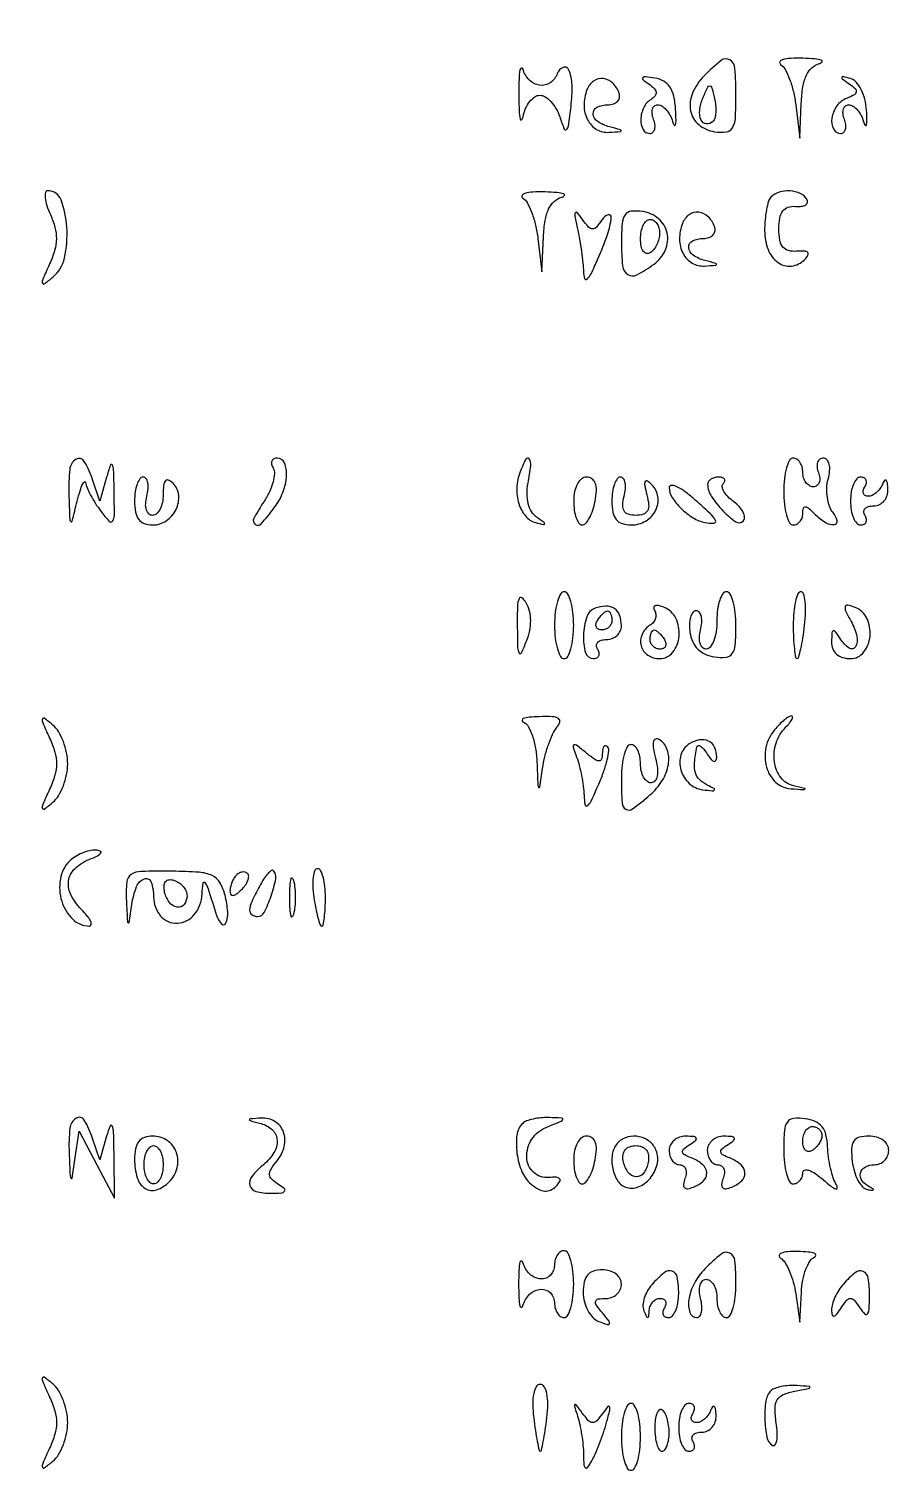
# Model space of a CAD drawing. Extents: x 0 to 905, y 0 to 640.
# Drawn here: x 700.9 to 791, y 319.5 to 470.9 of the extents above; entities that cross this region are included whole.
import ezdxf

# ---------------------------------------------------------------- set-up
doc = ezdxf.new("R2010")
doc.units = 0

msp = doc.modelspace()

# ---------------------------------------------------------------- linework, layer by layer
for points in [[(882.5, 352.5), (882.5, 87.5), (699.76385, 87.24732), (517.027699, 86.99464), (516.76385, 54.74732), (516.5, 22.5), (269.5, 22.5), (22.5, 22.5), (22.243959, 319, -0.00015), (22.179942, 432.778506, -0.000249), (22.20269, 528.770651, -0.000007), (22.267864, 615.689779, -0.090785), (22.463017, 616.751154, -0.310816), (23.53922, 617.495646, -0.00004), (108.995441, 617.701159, -0.000616), (229.087382, 617.832255, -0.000111), (452.719058, 617.751154), (882.5, 617.5)], [(752.252183, 464, 0.008282), (752.286104, 462.388697, 0.040347), (752.393738, 461.482812, 0.605362), (752.544649, 461.438898, 0.144746), (752.705733, 461.75, -0.053369), (752.969039, 462.61059, -0.064266), (753.397734, 463.339063, -0.076032), (753.918244, 463.832556, -0.152923), (754.45292, 464, -0.143298), (755.012116, 463.836376, -0.063791), (755.606486, 463.339063, -0.055634), (756.143722, 462.610689, -0.048866), (756.535018, 461.75, 0.011983), (757.009065, 460.46338, 0.526784), (757.246529, 460.409247, 0.172805), (757.448345, 460.794065, 0.004062), (757.722178, 462.846138, 0.038843), (757.826763, 465.075008, 0.09278), (757.473471, 466.68673, 0.423583), (756.88632, 466.913545, 0.201428), (756.279762, 466.25, -0.160722), (755.54392, 465.305282, -0.184218), (754.434264, 465.050161, -0.165107), (753.343955, 465.59802, -0.131321), (752.689326, 466.75, 0.427546), (752.525522, 466.84101, 0.285455), (752.372269, 466.664062, 0.031614), (752.273923, 465.625731, 0.008928)], [(771.660965, 466.022149, 0.094688), (770.446128, 464.212421, 0.148164), (770.245131, 462.361855, 0.174775), (771.094727, 460.918627, 0.138622), (772.760216, 460.180449, 0.06506), (773.99048, 460.165959, 0.232621), (774.632037, 460.581963, 0.121399), (774.934922, 461.572331, 0.013796), (775, 463.930449, 0.01835), (774.894356, 466.808024, 0.238834), (774.358207, 467.697852, 0.319811), (773.45664, 467.644208, 0.028082)], [(779.668648, 467.225949, -0.128366), (780.147377, 466.710924, -0.033608), (780.617766, 465.675346, -0.031867), (781.011347, 464.382251, -0.027921), (781.25861, 462.991262), (781.679926, 459.5), (781.839963, 463.176676, -0.028341), (782.0114, 464.882442, -0.069104), (782.377684, 466.088617, -0.099296), (782.953042, 466.876481, -0.122224), (783.75, 467.310674, 0.172284), (784.014149, 467.490162, 0.512653), (783.957812, 467.663236, 0.057685), (783.250716, 467.801741, 0.012358), (782, 467.868686, 0.018707), (780.729312, 467.857694, 0.055795), (779.871415, 467.721416, 0.21472), (779.593951, 467.491467, 0.382115)], [(759.393537, 464.583158, 0.092459), (759.088024, 462.923214, 0.11995), (759.456282, 461.42578, 0.141099), (760.406143, 460.426894, 0.149916), (761.718615, 460.116001, 0.002269), (762.892099, 460.197767, 0.376975), (762.975405, 460.282707, 0.354061), (762.903211, 460.382583, 0.00218), (761.75, 460.689326, -0.084752), (760.513908, 461.24833, -0.230186), (760.045159, 462.058551, -0.307969), (760.440134, 462.739676, -0.112419), (761.583333, 463, 0.077096), (762.158616, 463.089234, 0.119977), (762.585286, 463.348828, 0.144529), (762.795817, 463.735738, 0.134046), (762.770833, 464.1875, 0.118283), (762.102767, 465.259689, 0.166895), (761.096012, 465.742736, 0.186698), (760.088512, 465.482766, 0.146718)], [(765.856763, 465.178756, -0.0446), (766.418473, 464.71571, -0.160983), (766.626987, 464.30827, -0.213375), (766.523882, 463.930819, -0.082718), (766.106763, 463.565983, 0.142738), (765.338937, 462.714295, 0.103209), (765.027908, 461.467171, 0.133807), (765.270804, 460.41708, 0.276072), (765.968615, 460, 0.184534), (766.289193, 460.122486, 0.147206), (766.483616, 460.440625, 0.100118), (766.511135, 460.925634, 0.055937), (766.361626, 461.5, -0.06016), (766.217323, 462.074154, -0.106004), (766.258745, 462.559375, -0.15007), (766.474087, 462.878024, -0.171292), (766.819687, 463, -0.145372), (767.2523, 462.871504, -0.068326), (767.69737, 462.485937, -0.059068), (768.087036, 461.919374, -0.051236), (768.356015, 461.25, 0.073496), (768.527815, 460.871845, 0.652901), (768.65834, 460.892801, 0.068417), (768.721229, 461.422568, 0.010354), (768.679339, 462.491449, 0.038551), (768.48556, 463.897616, 0.092544), (768.078917, 464.863265, 0.118684), (767.426696, 465.472582, 0.090303), (766.5, 465.795206, 0.010662), (765.512426, 465.927916, 0.222672), (765.237291, 465.834922, 0.450801), (765.245338, 465.635726, 0.020779)], [(772.588397, 461.255064, -0.220948), (771.898745, 461.002939, -0.276564), (771.356048, 461.393712, -0.130073), (771.197724, 462.452724, -0.074943), (771.53122, 463.706872, -0.006675), (772.048268, 464.855863, -0.299388), (772.260685, 464.986918, -0.331063), (772.447586, 464.839331, -0.007526), (772.743156, 463.671731, -0.03472), (772.865716, 462.928682, -0.039523), (772.876572, 462.207674, -0.043304), (772.785351, 461.606158, -0.13795)], [(786.833846, 465.215294, -0.033349), (787.474484, 464.698245, -0.25149), (787.597189, 464.342694, -0.235491), (787.370699, 464.027446, -0.029717), (786.583846, 463.670548, 0.147655), (785.573246, 462.886866, 0.113467), (785.0369, 461.589585, 0.158946), (785.204942, 460.471558, 0.283865), (785.968615, 460, 0.184534), (786.289193, 460.122486, 0.147206), (786.483616, 460.440625, 0.100118), (786.511135, 460.925634, 0.055937), (786.361626, 461.5, -0.06016), (786.217323, 462.074154, -0.106004), (786.258745, 462.559375, -0.15007), (786.474087, 462.878024, -0.171292), (786.819687, 463, -0.145372), (787.2523, 462.871504, -0.068326), (787.69737, 462.485937, -0.059068), (788.087036, 461.919374, -0.051236), (788.356015, 461.25, 0.066436), (788.528952, 460.854684, 0.657869), (788.65834, 460.872659, 0.072314), (788.721688, 461.3784, 0.010379), (788.679339, 462.422881, 0.04591), (788.500318, 463.58353, 0.055748), (788.116737, 464.614551, 0.065112), (787.594155, 465.382363, 0.146162), (787, 465.749012, 0.007171), (786.195992, 465.952839, 0.394473), (786.071513, 465.881975, 0.319113), (786.121577, 465.72885, 0.006159)], [(703.181954, 451.5, -0.041402), (703.665154, 450.154462, -0.069323), (703.813073, 448.963699, -0.067044), (703.631273, 447.750319, -0.036244), (703.105276, 446.331711, 0.00425), (702.383378, 444.710942, 0.164498), (702.350451, 444.321968, 0.535938), (702.548911, 444.250601, 0.013491), (703.444761, 444.954156, 0.167562), (704.662049, 446.957394, 0.068244), (704.912952, 450.17927, 0.076168), (704.300711, 453.043288, 0.311571), (702.91445, 454, 0.345661), (702.669607, 453.807766, 0.08676), (702.633506, 453.265625, 0.052784), (702.807148, 452.459124, 0.027504)], [(752.668648, 453.225949, -0.128366), (753.147377, 452.710924, -0.033608), (753.617766, 451.675346, -0.031867), (754.011347, 450.382251, -0.027921), (754.25861, 448.991262), (754.679926, 445.5), (754.839963, 449.176676, -0.028341), (755.0114, 450.882442, -0.069104), (755.377684, 452.088617, -0.099296), (755.953042, 452.876481, -0.122224), (756.75, 453.310674, 0.172284), (757.014149, 453.490162, 0.512653), (756.957812, 453.663236, 0.057685), (756.250716, 453.801741, 0.012358), (755, 453.868686, 0.018707), (753.729312, 453.857694, 0.055795), (752.871415, 453.721416, 0.21472), (752.593951, 453.491467, 0.382115)], [(778.666667, 453.333333, 0.124971), (778.408216, 452.898972, 0.025381), (778.195833, 452.020989, 0.025302), (778.048948, 450.947565, 0.021353), (778, 449.801949, 0.093402), (778.370466, 447.836061, 0.143638), (779.421879, 446.475301, 0.189286), (780.81773, 446.113707, 0.16773), (782.173884, 446.773884, 0.056329), (782.543695, 447.237934, 0.338945), (782.516783, 447.525653, 0.202716), (782.172032, 447.68124, 0.027033), (781.356667, 447.656667, -0.083996), (780.493066, 447.728874, -0.163879), (779.92, 448.100969, -0.126638), (779.597744, 448.826279, -0.041566), (779.5, 450, -0.042349), (779.59678, 451.140602, -0.116833), (779.910214, 451.878018, -0.156922), (780.453803, 452.270187, -0.098398), (781.239238, 452.362905, 0.047533), (781.867958, 452.373174, 0.113146), (782.306525, 452.526665, 0.205057), (782.488027, 452.789537, 0.190599), (782.430221, 453.112905, 0.152248), (781.739269, 453.712888, 0.088825), (780.662979, 453.971359, 0.085797), (779.527102, 453.842834, 0.126049)], [(758.399599, 450, -0.012777), (758.622989, 448.896793, -0.00901), (758.819854, 447.646875, -0.0091), (758.964898, 446.44398, -0.018854), (759.025487, 445.5, 0.072468), (759.143771, 444.815342, 0.542664), (759.40521, 444.745611, 0.097538), (759.828959, 445.311669, 0.009635), (760.539142, 446.86481, 0.018469), (761.53501, 449.412213, 0.057163), (761.940172, 451.211109, 0.54353), (761.611566, 451.478149, 0.170775), (760.984687, 451, -0.027361), (760.387539, 450.190572, -0.223745), (759.98299, 450, -0.214113), (759.566934, 450.186726, -0.025032), (758.913253, 451, 0.018893), (758.358949, 451.707236, 0.534847), (758.164702, 451.684993, 0.169879), (758.114619, 451.324291, 0.006691)], [(763, 448.569551, 0.025346), (763.123846, 446.128069, 0.225327), (763.666746, 445.231781, 0.274705), (764.618685, 445.187248, 0.035499), (766.417611, 446.316097, 0.132154), (767.605882, 447.795667, 0.157455), (767.786482, 449.568693, 0.163512), (766.899768, 451.064903, 0.143456), (765.239784, 451.819551, 0.059195), (764.025572, 451.848045, 0.221675), (763.384487, 451.471489, 0.1338), (763.071784, 450.580115, 0.017846)], [(769.393537, 450.583158, 0.092459), (769.088024, 448.923214, 0.11995), (769.456282, 447.42578, 0.141099), (770.406143, 446.426894, 0.149916), (771.718615, 446.116001, 0.002269), (772.892099, 446.197767, 0.376975), (772.975405, 446.282707, 0.354061), (772.903211, 446.382583, 0.00218), (771.75, 446.689326, -0.084752), (770.513908, 447.24833, -0.230186), (770.045159, 448.058551, -0.307969), (770.440134, 448.739676, -0.112419), (771.583333, 449, 0.077096), (772.158616, 449.089234, 0.119977), (772.585286, 449.348828, 0.144529), (772.795817, 449.735738, 0.134046), (772.770833, 450.1875, 0.118283), (772.102767, 451.259689, 0.166895), (771.096012, 451.742736, 0.186698), (770.088512, 451.482766, 0.146718)], [(767, 449.559017, -0.061875), (766.925833, 448.961978, -0.051278), (766.70625, 448.359775, -0.053305), (766.382836, 447.842344, -0.08825), (766, 447.5, -0.202618), (765.621877, 447.441401, -0.181468), (765.29375, 447.66835, -0.104212), (765.071541, 448.195401, -0.047867), (765, 448.940983, -0.0466), (765.073608, 449.729059, -0.066561), (765.29375, 450.395164, -0.086673), (765.618015, 450.844577, -0.195654), (766, 451, -0.142666), (766.38134, 450.888931, -0.09965), (766.70625, 450.576711, -0.08433), (766.925146, 450.109818, -0.067639)], [(705.118315, 422.25, 0.001006), (705.207788, 419.584323, 0.210625), (705.318409, 419.355757, 0.552575), (705.457425, 419.399487, 0.001806), (706, 421.5, -0.011125), (706.302193, 422.585912, -0.033184), (706.573885, 423.307707, -0.15878), (706.755203, 423.505772, -0.537926), (706.881685, 423.44113, 0.073392), (707.022767, 422.906045, 0.020536), (707.396528, 422.123096, 0.020248), (707.89752, 421.262012, 0.020035), (708.468197, 420.44113, 0.021944), (709.354265, 419.370691, 0.485832), (709.705007, 419.39494, 0.149851), (709.886978, 419.983653, 0.004816), (709.868517, 422.5, 0.003373), (709.814745, 424.767064, 0.114297), (709.678021, 425.28505, 0.655609), (709.481194, 425.270163, 0.013211), (709.076752, 424), (708.352864, 421.5), (707.609044, 423.75, 0.054341), (706.739915, 425.655892, 0.415865), (705.878459, 425.872334, 0.234876), (705.214365, 424.830181, 0.034388)], [(726.527179, 424.956024, -0.159013), (726.665495, 424.386346, -0.047931), (726.510143, 423.497259, -0.042663), (726.131516, 422.472899, -0.035194), (725.563143, 421.456024, 0.021557), (724.492796, 419.657933, 0.385094), (724.640842, 419.056492, 0.373636), (725.26754, 419.132624, 0.021367), (726.607954, 420.75, 0.068926), (727.532899, 422.397119, 0.077828), (727.926174, 424.166669, 0.115105), (727.70447, 425.491153, 0.302704), (726.940983, 426, 0.115569), (726.588931, 425.917526, 0.185378), (726.382583, 425.693332, 0.155975), (726.359579, 425.355152, 0.078168)], [(752.384042, 424.558413, 0.080859), (752.038916, 422.898861, 0.085087), (752.248408, 421.246243, 0.09784), (752.946597, 419.940149, 0.155902), (754, 419.256735, 0.006186), (754.84038, 419.038725, 0.426703), (754.951951, 419.109481, 0.293142), (754.892897, 419.261148, 0.004745), (754.113089, 419.817501, -0.108222), (753.580848, 420.394599, -0.071575), (753.239653, 421.233041, -0.061697), (753.11542, 422.260493, -0.046527), (753.224418, 423.393632, 0.015815), (753.515042, 425.226467, 0.189892), (753.341521, 425.906919, 0.558659), (752.978438, 425.880316, 0.028086)], [(780, 422.5, 0.027026), (780.072542, 421.158889, 0.042582), (780.29375, 420.028125, 0.052312), (780.614308, 419.232098, 0.277684), (781, 419, 0.119248), (781.381414, 419.092278, 0.100665), (781.70625, 419.3525, 0.092192), (781.924388, 419.74168, 0.081935), (782, 420.2, -0.051663), (782.056215, 420.742599, -0.354955), (782.25, 420.9, -0.180052), (782.578624, 420.777696, -0.018208), (783.2, 420.2, 0.0538), (784.337194, 419.284336, 0.156843), (785.299775, 419.029039, 0.471186), (785.60161, 419.435932, 0.113052), (785.164296, 420.302036, -0.089257), (784.79196, 420.960429, -0.048316), (784.569968, 421.867251, -0.046057), (784.518576, 422.864767, -0.053853), (784.658482, 423.802036, 0.041376), (784.810621, 424.672282, 0.079811), (784.762043, 425.37608, 0.124863), (784.528229, 425.828902, 0.214637), (784.148016, 426, 0.161827), (783.7825, 425.878518, 0.151525), (783.550644, 425.559375, 0.110447), (783.498251, 425.073976, 0.063568), (783.638374, 424.5, -0.06502), (783.77672, 423.926101, -0.112257), (783.719716, 423.440625, -0.151946), (783.480915, 423.121257, -0.158089), (783.106989, 423, -0.134459), (782.684847, 423.115611, -0.100435), (782.325178, 423.440625, -0.087143), (782.08314, 423.926792, -0.072144), (782, 424.5, 0.064853), (781.925306, 425.073457, 0.082425), (781.70625, 425.559375, 0.098894), (781.381354, 425.884432, 0.148195), (781, 426, 0.277684), (780.614308, 425.767902, 0.052312), (780.29375, 424.971875, 0.042582), (780.072542, 423.841111, 0.027026)], [(712, 421.5, 0.045088), (712.104697, 420.341336, 0.117503), (712.439301, 419.580162, 0.146188), (713.026893, 419.149594, 0.085724), (713.893011, 419, 0.149883), (715.323892, 419.438788, 0.130765), (716.354813, 420.624598, 0.138632), (716.625247, 422.110098, 0.174223), (716.032783, 423.367217, 0.08918), (715.574215, 423.686022, 0.330293), (715.25, 423.617458, 0.156262), (715.050303, 423.163408, 0.026089), (715, 422.2, -0.048783), (714.917661, 421.35808, -0.068783), (714.67199, 420.64625, -0.088966), (714.309736, 420.166892, -0.188741), (713.883369, 420, -0.197013), (713.496045, 420.158779, -0.126717), (713.242791, 420.580679, -0.086529), (713.167727, 421.225436, -0.049804), (713.289749, 422, 0.040966), (713.424365, 422.766322, 0.070464), (713.392877, 423.4125, 0.106581), (713.210205, 423.842465, 0.24384), (712.90638, 424, 0.241977), (712.558694, 423.82127, 0.068439), (712.266249, 423.265625, 0.052547), (712.066089, 422.457559, 0.034468)], [(758, 421.5, 0.033573), (758.064373, 420.542393, 0.051403), (758.259505, 419.734375, 0.066695), (758.544372, 419.177535, 0.245972), (758.883423, 419, 0.21734), (759.256048, 419.170003, 0.054081), (759.647725, 419.734375, 0.045349), (759.997121, 420.542685, 0.032131), (760.244751, 421.5, 0.034745), (760.377818, 422.608959, 0.097718), (760.265536, 423.378654, 0.160129), (759.917994, 423.829022, 0.150112), (759.361328, 424, 0.169236), (758.82568, 423.813352, 0.100731), (758.386133, 423.29089, 0.076188), (758.096441, 422.488701, 0.048656)], [(762, 421.5, 0.044891), (762.107001, 420.310623, 0.126393), (762.453138, 419.557672, 0.150197), (763.075682, 419.14059, 0.073159), (764.031385, 419, 0.13358), (765.537373, 419.409648, 0.142503), (766.584278, 420.518829, 0.154913), (766.822815, 421.942224, 0.16242), (766.188732, 423.211268, 0.048294), (765.715714, 423.600781, 0.456411), (765.492068, 423.540333, 0.163596), (765.441745, 423.143559, 0.014405), (765.672581, 422.14405, -0.04072), (765.853454, 421.117362, -0.14946), (765.721439, 420.47838, -0.194053), (765.284606, 420.120048, -0.076059), (764.5, 420, -0.075308), (763.732603, 420.116241, -0.183508), (763.289105, 420.463036, -0.152876), (763.140287, 421.069123, -0.048325), (763.289749, 422, 0.040966), (763.424365, 422.766322, 0.070464), (763.392877, 423.4125, 0.106581), (763.210205, 423.842465, 0.24384), (762.90638, 424, 0.241977), (762.558694, 423.82127, 0.068439), (762.266249, 423.265625, 0.052547), (762.066089, 422.457559, 0.034468)], [(768, 422.921958, 0.144593), (768.304477, 421.891093, 0.056231), (769.256636, 420.729723, 0.054717), (770.514249, 419.74885, 0.088213), (771.77381, 419.25, 0.064765), (772.683682, 419.184579, 0.538041), (772.855342, 419.480264, 0.092164), (772.328262, 420.180782, 0.006561), (770.5, 421.813051, 0.022951), (769.53945, 422.573748, 0.051652), (768.734375, 423.035453, 0.110629), (768.212687, 423.139645, 0.407425)], [(772.031803, 423.25, 0.134385), (772.438064, 421.979758, 0.047607), (773.636649, 420.472642, 0.048876), (774.968855, 419.336525, 0.363286), (775.738095, 419.404762, 0.20687), (775.891885, 419.792712, 0.104789), (775.764935, 420.312852, 0.075087), (775.371781, 420.889876, 0.047895), (774.763971, 421.430638, -0.04077), (774.14767, 421.963446, -0.065834), (773.731389, 422.516806, -0.093731), (773.566602, 423.00335, -0.235474), (773.68221, 423.348877, 0.115054), (773.836089, 423.596349, 0.254517), (773.799358, 423.808733, 0.17033), (773.569084, 423.954282, 0.056622), (773.166667, 424, 0.062731), (772.722934, 423.944109, 0.08354), (772.352051, 423.779688, 0.102908), (772.110042, 423.535892, 0.155998)], [(787, 421.5, 0.040452), (787.077571, 420.542777, 0.059813), (787.311086, 419.734375, 0.078662), (787.653831, 419.184873, 0.217355), (788.059017, 419, 0.108972), (788.413961, 419.078288, 0.182303), (788.6254, 419.29375, 0.161196), (788.656512, 419.6179, 0.082592), (788.5, 420, -0.139169), (788.392057, 420.379648, -0.191142), (788.521475, 420.70625, -0.138808), (788.889346, 420.926733, -0.066118), (789.440983, 421, 0.112996), (790.029484, 421.134716, 0.105058), (790.518848, 421.514063, 0.09884), (790.832732, 422.08188, 0.088486), (790.921053, 422.75, 0.021021), (790.862835, 423.416573, 0.185333), (790.724694, 423.672067, 0.449116), (790.54862, 423.648042, 0.051902), (790.337719, 423.25, -0.061896), (790.072143, 422.772034, -0.05974), (789.69489, 422.367188, -0.064692), (789.268252, 422.092448, -0.111184), (788.85765, 422, -0.121914), (788.535826, 422.079653, -0.187673), (788.350121, 422.29375, -0.151112), (788.336022, 422.617505, -0.074422), (788.5, 423, 0.082592), (788.656512, 423.3821, 0.161196), (788.6254, 423.70625, 0.182303), (788.413961, 423.921712, 0.108972), (788.059017, 424, 0.217355), (787.653831, 423.815127, 0.078662), (787.311086, 423.265625, 0.059813), (787.077571, 422.457223, 0.040452)], [(756, 408.5, 0.027026), (756.072542, 407.158889, 0.042582), (756.29375, 406.028125, 0.052312), (756.614308, 405.232098, 0.277684), (757, 405, 0.277684), (757.385692, 405.232098, 0.052312), (757.70625, 406.028125, 0.042582), (757.927458, 407.158889, 0.027026), (758, 408.5, 0.027026), (757.927458, 409.841111, 0.042582), (757.70625, 410.971875, 0.052312), (757.385692, 411.767902, 0.277684), (757, 412, 0.277684), (756.614308, 411.767902, 0.052312), (756.29375, 410.971875, 0.042582), (756.072542, 409.841111, 0.027026)], [(773, 409, -0.035411), (772.918524, 407.850991, -0.053737), (772.67199, 406.88125, -0.070215), (772.311496, 406.215881, -0.237858), (771.883369, 406, -0.197013), (771.496045, 406.158779, -0.126717), (771.242791, 406.580679, -0.086529), (771.167727, 407.225436, -0.049804), (771.289749, 408, 0.044307), (771.419075, 408.766157, 0.075485), (771.372446, 409.4125, 0.113031), (771.166533, 409.841166, 0.228317), (770.836829, 410, 0.233588), (770.488832, 409.828041, 0.092527), (770.241446, 409.339063, 0.065469), (770.129226, 408.611793, 0.040878), (770.180449, 407.75, 0.071286), (770.465132, 406.772547, 0.090158), (771, 406, 0.090158), (771.772547, 405.465132, 0.071286), (772.75, 405.180449, 0.058505), (773.971808, 405.150873, 0.221672), (774.614797, 405.526717, 0.134357), (774.928174, 406.41706, 0.017831), (775, 408.430449, 0.02649), (774.927483, 409.798246, 0.041827), (774.70625, 410.951444, 0.051022), (774.385893, 411.765065, 0.28046), (774, 412, 0.254951), (773.615738, 411.790443, 0.06271), (773.29375, 411.11875, 0.048861), (773.072766, 410.149251, 0.031626)], [(781, 408.5, 0.010473), (781.028111, 407.158078, 0.017314), (781.114737, 406.028125, 0.011422), (781.235453, 405.132537, 0.368991), (781.390594, 405, 0.337893), (781.561027, 405.130021, 0.010728), (781.786479, 406.028125, 0.016747), (782.004996, 407.158232, 0.010324), (782.189793, 408.5, 0.021273), (782.288833, 409.841769, 0.035585), (782.243606, 410.971875, 0.041434), (782.083903, 411.784908, 0.335283), (781.799199, 412, 0.307262), (781.488963, 411.789476, 0.038489), (781.234765, 410.971875, 0.034612), (781.057786, 409.841446, 0.021529)], [(752.093795, 408.5, 0.003692), (752.130908, 406.125359, 0.127002), (752.282274, 405.590241, 0.60257), (752.521957, 405.600346, 0.015726), (753.063761, 406.838122, 0.044223), (753.393104, 407.930762, 0.053204), (753.498096, 408.997994, 0.057782), (753.375478, 409.984343, 0.072426), (753.030783, 410.838122, 0.08977), (752.579103, 411.366417, 0.506083), (752.275504, 411.28804, 0.089081), (752.111243, 410.491855, 0.008502)], [(760.25, 410.281721, 0.231676), (759.37079, 409.376937, 0.070014), (759.025925, 407.437122, 0.077857), (759.244012, 405.617091, 0.335873), (760.059017, 405, 0.108972), (760.413961, 405.078288, 0.182303), (760.6254, 405.29375, 0.161196), (760.656512, 405.6179, 0.082592), (760.5, 406, -0.139169), (760.392057, 406.379648, -0.191142), (760.521475, 406.70625, -0.138808), (760.889346, 406.926733, -0.066118), (761.440983, 407, 0.091282), (762.036155, 407.10957, 0.09578), (762.542039, 407.423289, 0.099541), (762.880557, 407.891207, 0.107377), (763, 408.440983, 0.086421), (762.809139, 409.536991, 0.160381), (762.259401, 410.241127, 0.155299), (761.384146, 410.494448, 0.079669)], [(766.464374, 410.057644, -0.109749), (766.60323, 409.658709, -0.099868), (766.567159, 409.223775, -0.095102), (766.361176, 408.819727, -0.089269), (766.016312, 408.510081, 0.147033), (765.15959, 407.543558, 0.178488), (765.063411, 406.344172, 0.179231), (765.768438, 405.372998, 0.148111), (767, 405, 0.229481), (768.375804, 405.666542, 0.147411), (769.039184, 407.347985, 0.13379), (768.689406, 409.238651, 0.191142), (767.448062, 410.381557, 0.03703), (766.887009, 410.550438, 0.134924), (766.518929, 410.532065, 0.315874), (766.385146, 410.352674, 0.14665)], [(787.057881, 408.891848, -0.061013), (787.665134, 407.323992, -0.197463), (787.509961, 406.240612, -0.437331), (786.850325, 406.097195, -0.099433), (785.96094, 407.02896, 0.012468), (785.431142, 407.822199, 0.321396), (785.200339, 407.902565, 0.316514), (785.047248, 407.709671, 0.012258), (785.015313, 406.75, 0.095184), (785.148064, 406.024788, 0.119898), (785.537612, 405.466836, 0.110073), (786.169694, 405.118751, 0.071148), (787, 405, 0.229578), (788.371238, 405.664644, 0.145914), (789.039365, 407.345499, 0.133215), (788.703151, 409.232645, 0.193152), (787.476861, 410.370506, 0.036489), (786.706822, 410.603202, 0.398022), (786.452869, 410.45198, 0.181691), (786.488963, 410.019928, 0.012148)], [(762, 409, -0.105053), (761.918938, 408.618444, -0.099167), (761.688914, 408.29375, -0.09642), (761.345238, 408.076123, -0.093332), (760.940983, 408, -0.108972), (760.586039, 408.078288, -0.182303), (760.3746, 408.29375, -0.161196), (760.343488, 408.6179, -0.082592), (760.5, 409, -0.029505), (760.768994, 409.382774, -0.035638), (761.066025, 409.70625, -0.038439), (761.34829, 409.934461, -0.151918), (761.559017, 410, -0.210953), (761.727648, 409.92554, -0.081139), (761.870461, 409.70625, -0.061769), (761.967655, 409.382849, -0.042167)], [(767.5, 407, -0.082592), (767.656512, 406.6179, -0.161196), (767.6254, 406.29375, -0.182303), (767.413961, 406.078288, -0.108972), (767.059017, 406, -0.093332), (766.654762, 406.076123, -0.09642), (766.311086, 406.29375, -0.099167), (766.081062, 406.618444, -0.105053), (766, 407, -0.042167), (766.032345, 407.382849, -0.061769), (766.129539, 407.70625, -0.081139), (766.272352, 407.92554, -0.210953), (766.440983, 408, -0.151918), (766.65171, 407.934461, -0.038439), (766.933975, 407.70625, -0.035638), (767.231006, 407.382774, -0.029505)], [(703.105276, 396.668289, -0.035642), (703.647062, 395.212474, -0.071375), (703.82103, 394, -0.071375), (703.647062, 392.787526, -0.035642), (703.105276, 391.331711, 0.00425), (702.383378, 389.710942, 0.164498), (702.350451, 389.321968, 0.535938), (702.548911, 389.250601, 0.013491), (703.444761, 389.954156, 0.084158), (704.040972, 390.64759, 0.043839), (704.543149, 391.67505, 0.041963), (704.885103, 392.850443, 0.04985), (705, 394, 0.04985), (704.885103, 395.149557, 0.041963), (704.543149, 396.32495, 0.043839), (704.040972, 397.35241, 0.084158), (703.444761, 398.045844, 0.013491), (702.548911, 398.749399, 0.535938), (702.350451, 398.678032, 0.164498), (702.383378, 398.289058, 0.00425)], [(752.75, 398.337719, -0.173568), (753.242031, 397.899832, -0.044041), (753.676826, 396.904413, -0.039589), (754.000653, 395.607333, -0.03118), (754.149832, 394.166667, 0.00088), (754.253251, 391.740541, 0.171355), (754.343704, 391.516536, 0.636356), (754.446407, 391.546719, 0.00158), (754.738317, 393.5, -0.024522), (754.982275, 394.740239, -0.022578), (755.351842, 395.985937, -0.023215), (755.783023, 397.065564, -0.066271), (756.21093, 397.75, 0.092007), (756.539554, 398.340838, 0.344686), (756.407278, 398.715047, 0.132222), (755.782256, 398.911295, 0.017201), (754.372445, 398.921053, 0.016745), (753.342272, 398.858171, 0.062757), (752.710968, 398.717133, 0.35372), (752.598742, 398.5323, 0.269499)], [(779.045681, 397.555042, 0.12013), (778.140893, 395.699124, 0.121988), (778.198962, 393.646295, 0.139008), (779.174819, 392.044954, 0.173866), (780.765325, 391.366948, 0.001182), (782.109354, 391.291195, 0.244942), (782.225642, 391.344033, 0.548722), (782.200019, 391.416505, 0.00158), (781.015325, 391.686499, -0.180447), (779.697456, 392.546101, -0.126467), (779.026641, 394.205434, -0.111195), (779.201127, 396.163046, -0.119317), (780.2, 397.8, 0.022712), (780.621204, 398.261312, 0.054069), (780.877843, 398.6475, 0.129308), (780.933128, 398.893218, 0.403743), (780.822445, 399, 0.144576), (780.525615, 398.912339, 0.027118), (780.062279, 398.575544, 0.026999), (779.547158, 398.108248, 0.021836)], [(758.312769, 394.668213, -0.027248), (758.582233, 393.810608, -0.015019), (758.822088, 392.7376, -0.014936), (759.000568, 391.631746, -0.023139), (759.081574, 390.668213, 0.035155), (759.186842, 389.696263, 0.562834), (759.438691, 389.599349, 0.119378), (759.825716, 390.082652, 0.006546), (760.63191, 391.866331, 0.018449), (761.154558, 393.195988, 0.02683), (761.507562, 394.405463, 0.025296), (761.685647, 395.385517, 0.23271), (761.550336, 395.782997, 0.182272), (761.342925, 395.876821, 0.253951), (761.161661, 395.792996, 0.119393), (761.037858, 395.502273, 0.041255), (761, 395.044222, -0.075598), (760.913642, 394.476323, -0.342058), (760.656631, 394.296765, -0.142918), (760.195653, 394.456345, -0.016426), (759.312769, 395.127555, 0.007209), (758.303206, 395.924858, 0.278007), (758.028939, 395.955628, 0.381878), (757.934985, 395.739827, 0.009993)], [(766.568326, 394.583789, -0.030609), (766.771358, 393.497106, -0.075057), (766.750014, 392.686504, -0.131687), (766.517653, 392.190396, -0.221233), (766.108408, 392, -0.17519), (765.685443, 392.152891, -0.09302), (765.325595, 392.5875, -0.073238), (765.082044, 393.234845, -0.053459), (765, 394, 0.048028), (764.926307, 394.765418, 0.068025), (764.70625, 395.4125, 0.088204), (764.381882, 395.848523, 0.191087), (764, 396, 0.277684), (763.614308, 395.767902, 0.052312), (763.29375, 394.971875, 0.042582), (763.072542, 393.841111, 0.027026), (763, 392.5, 0.012319), (763.064544, 389.880634, 0.251324), (763.459691, 389.223996, 0.303554), (764.163871, 389.261213, 0.016468), (765.988569, 390.722241, 0.077147), (767.274875, 392.222677, 0.097522), (767.917866, 393.929418, 0.122383), (767.798338, 395.464833, 0.175772), (766.959918, 396.524772, 0.205529), (766.582108, 396.581162, 0.286058), (766.353521, 396.338875, 0.090659), (766.341475, 395.679022, 0.020836)], [(770.103861, 396.06419, 0.184472), (769.228045, 394.917784, 0.144269), (769.226501, 393.339186, 0.134728), (770.095023, 391.933422, 0.157016), (771.511484, 391.269972, 0.006564), (772.514984, 391.155665, 0.23089), (772.730247, 391.235106, 0.494009), (772.707279, 391.382818, 0.011312), (771.978997, 391.758489, -0.07955), (771.16619, 392.329453, -0.134142), (770.745709, 393.042245, -0.090115), (770.656014, 394.076258, -0.022936), (770.890313, 395.75, -0.313765), (771.033434, 395.890956, -0.19337), (771.274162, 395.839063, -0.073044), (771.617423, 395.525526, -0.027772), (772, 395, 0.027275), (772.402546, 394.445888, 0.147021), (772.707316, 394.239151, 0.37991), (772.904291, 394.327599, 0.102799), (772.984687, 394.690983, 0.112753), (772.763298, 395.721075, 0.174161), (772.128782, 396.361041, 0.159313), (771.18375, 396.483477, 0.091868)], [(705.2, 383.8, 0.155078), (704.228778, 381.923905, 0.116949), (704.375483, 379.592826, 0.126727), (705.525033, 377.708578, 0.195143), (707.271429, 377, 0.346648), (707.454396, 377.144176, 0.165261), (707.425268, 377.461607, 0.065462), (707.115457, 377.967142, 0.02622), (706.571429, 378.571429, -0.073794), (705.374012, 380.186159, -0.155183), (705.093084, 381.705433, -0.172486), (705.744801, 382.999059, -0.095368), (707.25, 383.968838, 0.016711), (708.127442, 384.356063, 0.124532), (708.474124, 384.646184, 0.495975), (708.414265, 384.843426, 0.078771), (707.95, 384.936614, 0.066818), (707.268808, 384.873378, 0.041506), (706.502813, 384.62888, 0.040996), (705.773224, 384.254709, 0.057457)], [(711.149832, 379.646826, 0.000712), (711.256612, 377.469475, 0.231311), (711.336948, 377.324172, 0.555233), (711.426257, 377.362204, 0.00104), (711.716254, 379.25, -0.053724), (712.211881, 381.130586, -0.219765), (713.035566, 381.93427, -0.416633), (713.742754, 381.593472, -0.083242), (714, 380.059017, 0.176184), (714.732399, 378.045032, 0.237262), (716.485641, 377.288621, 0.213473), (718.292213, 378.227384, 0.159868), (719.078947, 380.356989, -0.02327), (719.174845, 381.504798, -0.690185), (719.376578, 381.552606, -0.069463), (719.699351, 380.895471, -0.002283), (720.602767, 378.106872, 0.108112), (721.11529, 377.220223, 0.549053), (721.569888, 377.299636, 0.118231), (721.761268, 378.498851, 0.042222), (721.4807, 380.220874, 0.069349), (720.941378, 381.554173, 0.156868), (720.144022, 382.277475, 0.089865), (718.76553, 382.624017, 0.013823), (715.932032, 382.735699, 0.009153), (712.706321, 382.71455, 0.138025), (711.644676, 382.3871, 0.233843), (711.180102, 381.608317, 0.031515)], [(717.5, 380.166667, -0.165439), (717.193715, 379.266326, -0.277325), (716.472826, 378.983457, -0.191218), (715.642725, 379.486701, -0.111376), (715.154497, 380.562347, -0.058438), (715.095579, 381.233934, -0.165894), (715.258082, 381.66825, -0.209098), (715.619166, 381.852447, -0.095591), (716.154497, 381.781834, -0.072298), (716.668818, 381.523099, -0.066546), (717.104758, 381.122372, -0.070355), (717.399395, 380.646187, -0.103772)], [(722.666667, 382.333333, 0.063896), (722.411277, 382.002755, 0.039129), (722.195833, 381.558958, 0.038674), (722.048893, 381.07784, 0.054831), (722, 380.633333, 0.142677), (722.093678, 380.31173, 0.290264), (722.322581, 380.204271, 0.131573), (722.693024, 380.355562, 0.034019), (723.183333, 380.783333, 0.041736), (723.5985, 381.274266, 0.061283), (723.867292, 381.770833, 0.080535), (723.959631, 382.197768, 0.212536), (723.85, 382.483333, 0.128169), (723.601612, 382.629018, 0.100736), (723.289271, 382.652396, 0.089268), (722.96028, 382.549128, 0.075941)], [(725.08102, 381.151388, 0.014728), (724.279615, 379.541724, 0.092727), (724.055846, 378.656377, 0.260918), (724.279409, 378.190978, 0.154339), (724.883369, 378, 0.28217), (725.577769, 378.425779, 0.034418), (726.30739, 380.142353, 0.034762), (726.796446, 381.95444, 0.249892), (726.541357, 382.791976, 0.374493), (726.324473, 382.80691, 0.048927), (725.955915, 382.466521, 0.037803), (725.522806, 381.898876, 0.021202)], [(728.232003, 380, 0.011065), (728.259713, 378.748017, 0.052887), (728.366341, 378.042188, 0.542911), (728.521012, 377.99086, 0.161593), (728.689326, 378.25, 0.039571), (728.831531, 379.047266, 0.024357), (728.877971, 380, 0.024357), (728.831531, 380.952734, 0.039571), (728.689326, 381.75, 0.161593), (728.521012, 382.00914, 0.542911), (728.366341, 381.957812, 0.052887), (728.259713, 381.251983, 0.011065)], [(730.786692, 380, 0.011827), (730.983363, 378.850008, 0.018975), (731.211193, 377.88125, 0.013551), (731.442408, 377.123137, 0.322443), (731.613499, 377, 0.360284), (731.766339, 377.12656, 0.014861), (731.886465, 377.88125, 0.019939), (731.97217, 378.849825, 0.012096), (732, 380, 0.026053), (731.940059, 381.149578, 0.041208), (731.757125, 382.11875, 0.049958), (731.492393, 382.803812, 0.282744), (731.173193, 383, 0.314934), (730.88429, 382.797993, 0.055623), (730.7186, 382.11875, 0.042928), (730.677574, 381.149985, 0.025568)], [(705.149832, 353.25, 0.001023), (705.251552, 350.828329, 0.157437), (705.346259, 350.573893, 0.654654), (705.454705, 350.602409, 0.001969), (705.74237, 352.5), (706.185077, 355.5), (708.050623, 352), (709.916169, 348.5), (709.858404, 353, 0.004263), (709.807849, 355.366214, 0.085881), (709.664472, 356.06907, 0.678713), (709.446756, 356.070296, 0.025503), (709.076752, 355), (708.352864, 352.5), (707.609044, 354.75, 0.054069), (706.739327, 356.659918, 0.417839), (705.880286, 356.87367, 0.235543), (705.224442, 355.828603, 0.034444)], [(725.25, 356.310674, -0.127712), (726.440815, 355.645113, -0.18951), (726.935952, 354.572601, -0.154245), (726.606186, 353.271076, -0.081139), (725.5, 352, 0.051025), (724.297801, 350.77526, 0.234232), (724.092512, 349.830575, 0.275093), (724.716919, 349.203279, 0.064491), (726.25, 349.015313, 0.012818), (727.383185, 349.052086, 0.200169), (727.72484, 349.218471, 0.424293), (727.704156, 349.476299, 0.031018), (727.064302, 349.939097, -0.050784), (726.375141, 350.480225, -0.189171), (726.149567, 350.972414, -0.156345), (726.299489, 351.549057, -0.032057), (726.926178, 352.41105, 0.114128), (727.682894, 353.917679, 0.14872), (727.595293, 355.450255, 0.169976), (726.7001, 356.53687, 0.153688), (725.281385, 356.883999, 0.002269), (724.107901, 356.802233, 0.376975), (724.024595, 356.717293, 0.354061), (724.096789, 356.617417, 0.00218)], [(752.666667, 356.333333, 0.165256), (752.054794, 355.09163, 0.066835), (752.060872, 353.179082, 0.065087), (752.586036, 351.256425, 0.120945), (753.542382, 349.964826, 0.045654), (754.310603, 349.437587, 0.10732), (754.972459, 349.235449, 0.131346), (755.572349, 349.343747, 0.086615), (756.149048, 349.749048, 0.050069), (756.546584, 350.235307, 0.337701), (756.527317, 350.526532, 0.211582), (756.190325, 350.68369, 0.025896), (755.357151, 350.656667, -0.21398), (753.788836, 351.206851, -0.197049), (753.084992, 352.771668, -0.156234), (753.626017, 354.679001, -0.151925), (755.179637, 355.942809, 0.002909), (756.691711, 356.559356, 0.240396), (756.850234, 356.745297, 0.469007), (756.747382, 356.882587, 0.005081), (755.416667, 356.936614, 0.029905), (754.570228, 356.911742, 0.031707), (753.749479, 356.785547, 0.033456), (753.063067, 356.586053, 0.10935)], [(780, 353.569551, 0.02649), (780.072517, 352.201754, 0.041827), (780.29375, 351.048556, 0.051022), (780.614107, 350.234935, 0.28046), (781, 350, 0.114747), (781.381451, 350.088709, 0.100386), (781.70625, 350.339278, 0.093604), (781.924228, 350.713934, 0.085274), (782, 351.154988, -0.324335), (782.193908, 351.422474, -0.163631), (782.632451, 351.418916, -0.069088), (783.329679, 351.064347, -0.027909), (784.171894, 350.404988, 0.014801), (784.965953, 349.749056, 0.075639), (785.464029, 349.470562, 0.520879), (785.608825, 349.569958, 0.135967), (785.520758, 349.899053, -0.054305), (785.197418, 350.616822, -0.022061), (784.910451, 351.651162, -0.021517), (784.697133, 352.800643, -0.025623), (784.598863, 353.899053, 0.049361), (784.428628, 355.137209, 0.110968), (784.013141, 355.98366, 0.122004), (783.305461, 356.522368, 0.06679), (782.25, 356.819551, 0.058505), (781.028192, 356.849127, 0.221672), (780.385203, 356.473283, 0.134357), (780.071826, 355.58294, 0.017831)], [(784, 355.059017, -0.089642), (783.926698, 354.653442, -0.053229), (783.70625, 354.2129, -0.051032), (783.382515, 353.806203, -0.06081), (783, 353.5, -0.139169), (782.620352, 353.392057, -0.191142), (782.29375, 353.521475, -0.138808), (782.073267, 353.889346, -0.066118), (782, 354.440983, -0.062283), (782.074545, 355.037096, -0.080552), (782.29375, 355.542039, -0.097988), (782.618621, 355.879982, -0.153634), (783, 356, -0.092995), (783.381732, 355.928382, -0.096318), (783.70625, 355.723586, -0.099231), (783.923444, 355.418051, -0.105429)], [(712, 352.559017, 0.072003), (712.2777, 350.640635, 0.178908), (713.113884, 349.521265, 0.230685), (714.306612, 349.375386, 0.113905), (715.632706, 350.204134, 0.135303), (716.46361, 351.667446, 0.149969), (716.382112, 353.287393, 0.157302), (715.41822, 354.529269, 0.150807), (713.893011, 355, 0.085065), (713.032406, 354.852518, 0.143912), (712.443878, 354.427632, 0.118107), (712.1066, 353.681421, 0.047381)], [(758, 352.5, 0.033573), (758.064373, 351.542393, 0.051403), (758.259505, 350.734375, 0.066695), (758.544372, 350.177535, 0.245972), (758.883423, 350, 0.21734), (759.256048, 350.170003, 0.054081), (759.647725, 350.734375, 0.045349), (759.997121, 351.542685, 0.032131), (760.244751, 352.5, 0.034745), (760.377818, 353.608959, 0.097718), (760.265536, 354.378654, 0.160129), (759.917994, 354.829022, 0.150112), (759.361328, 355, 0.169236), (758.82568, 354.813352, 0.100731), (758.386133, 354.29089, 0.076188), (758.096441, 353.488701, 0.048656)], [(762.666667, 354.333333, 0.147527), (762.080225, 353.240346, 0.090495), (762.052204, 351.767267, 0.09309), (762.541096, 350.415885, 0.169501), (763.426887, 349.66643, 0.187842), (764.753549, 349.672995, 0.124329), (766.004934, 350.573367, 0.115895), (766.7375, 352.019274, 0.152311), (766.64326, 353.487265, 0.132791), (765.962803, 354.419658, 0.117202), (764.873113, 354.936629, 0.117217), (763.667461, 354.908011, 0.132848)], [(768, 353.5, 0.072144), (768.08314, 352.926792, 0.087143), (768.325178, 352.440625, 0.100435), (768.684847, 352.115611, 0.134459), (769.106989, 352, -0.151743), (769.482776, 351.883266, -0.15244), (769.725457, 351.574335, -0.115401), (769.788475, 351.105205, -0.067641), (769.657916, 350.550928, 0.051615), (769.492937, 349.938818, 0.240886), (769.601855, 349.601855, 0.240886), (769.938818, 349.492937, 0.051615), (770.550928, 349.657916, 0.096179), (771.598482, 350.312021, 0.219832), (771.942939, 351.154618, 0.206516), (771.530421, 352.004225, 0.086482), (770.416154, 352.670548, -0.027745), (769.631939, 353.02253, -0.234956), (769.410219, 353.325417, -0.265879), (769.531281, 353.657711, -0.034191), (770.166154, 354.123851, 0.022469), (770.788165, 354.558497, 0.3555), (770.8437, 354.79269, 0.267807), (770.613819, 354.949002, 0.01627), (769.75, 354.984687, 0.08452), (769.081711, 354.876916, 0.094034), (768.514063, 354.554877, 0.101436), (768.13455, 354.070951, 0.116238)], [(772, 353.5, 0.072144), (772.08314, 352.926792, 0.087143), (772.325178, 352.440625, 0.100435), (772.684847, 352.115611, 0.134459), (773.106989, 352, -0.151743), (773.482776, 351.883266, -0.15244), (773.725457, 351.574335, -0.115401), (773.788475, 351.105205, -0.067641), (773.657916, 350.550928, 0.051615), (773.492937, 349.938818, 0.240886), (773.601855, 349.601855, 0.240886), (773.938818, 349.492937, 0.051615), (774.550928, 349.657916, 0.096179), (775.598482, 350.312021, 0.219832), (775.942939, 351.154618, 0.206516), (775.530421, 352.004225, 0.086482), (774.416154, 352.670548, -0.027745), (773.631939, 353.02253, -0.234956), (773.410219, 353.325417, -0.265879), (773.531281, 353.657711, -0.034191), (774.166154, 354.123851, 0.022469), (774.788165, 354.558497, 0.3555), (774.8437, 354.79269, 0.267807), (774.613819, 354.949002, 0.01627), (773.75, 354.984687, 0.08452), (773.081711, 354.876916, 0.094034), (772.514063, 354.554877, 0.101436), (772.13455, 354.070951, 0.116238)], [(787.183578, 352.327119, 0.043034), (787.398848, 351.285758, 0.052152), (787.781582, 350.365337, 0.060745), (788.263299, 349.690042, 0.159997), (788.775, 349.402119, 0.014231), (789.233035, 349.32502, 0.23836), (789.374375, 349.373383, 0.481148), (789.362123, 349.471857, 0.022434), (789.025, 349.658333, -0.115319), (788.226726, 350.317196, -0.216095), (788.043232, 351.117026, -0.224975), (788.523267, 351.758127, -0.121975), (789.5, 352, 0.099038), (790.072457, 352.114514, 0.097945), (790.559375, 352.440625, 0.097945), (790.885486, 352.927543, 0.099038), (791, 353.5, 0.131917), (790.843482, 354.082921, 0.104949), (790.405596, 354.568527, 0.089418), (789.739065, 354.890113, 0.067897), (788.933578, 355, 0.063125), (787.910006, 354.870257, 0.186866), (787.344182, 354.464911, 0.142947), (787.110757, 353.69871, 0.032407)], [(715, 352, -0.048028), (714.926307, 351.234582, -0.068025), (714.70625, 350.5875, -0.088204), (714.381882, 350.151477, -0.191087), (714, 350, -0.191087), (713.618118, 350.151477, -0.088204), (713.29375, 350.5875, -0.068025), (713.073693, 351.234582, -0.048028), (713, 352, -0.048028), (713.073693, 352.765418, -0.068025), (713.29375, 353.4125, -0.088204), (713.618118, 353.848523, -0.191087), (714, 354, -0.191087), (714.381882, 353.848523, -0.088204), (714.70625, 353.4125, -0.068025), (714.926307, 352.765418, -0.048028)], [(765.809629, 352.25, -0.110048), (765.318179, 351.117618, -0.259838), (764.510529, 350.743606, -0.231347), (763.687524, 351.225204, -0.095633), (763.176676, 352.447179, -0.097115), (763.169492, 353.063175, -0.131707), (763.407325, 353.563333, -0.128059), (763.869802, 353.886768, -0.089125), (764.5, 354, -0.090288), (765.162207, 353.879439, -0.143006), (765.620099, 353.535476, -0.134068), (765.839187, 352.980358, -0.075042)], [(752.232003, 339.5, 0.010016), (752.260811, 338.062099, 0.040136), (752.366341, 337.189063, 0.421517), (752.52268, 337.088315, 0.279395), (752.689326, 337.25, -0.138886), (753.389883, 338.441236, -0.173665), (754.553829, 338.960004, -0.224322), (755.570272, 338.570471, -0.193225), (756, 337.5, 0.064853), (756.074694, 336.926543, 0.082425), (756.29375, 336.440625, 0.098894), (756.618646, 336.115568, 0.148195), (757, 336, 0.277684), (757.385692, 336.232098, 0.052312), (757.70625, 337.028125, 0.042582), (757.927458, 338.158889, 0.027026), (758, 339.5, 0.027026), (757.927458, 340.841111, 0.042582), (757.70625, 341.971875, 0.052312), (757.385692, 342.767902, 0.277684), (757, 343, 0.148195), (756.618646, 342.884432, 0.098894), (756.29375, 342.559375, 0.082425), (756.074694, 342.073457, 0.064853), (756, 341.5, -0.193225), (755.570272, 340.429529, -0.224322), (754.553829, 340.039996, -0.173665), (753.389883, 340.558764, -0.138886), (752.689326, 341.75, 0.279395), (752.52268, 341.911685, 0.421517), (752.366341, 341.810937, 0.040136), (752.260811, 340.937901, 0.010016)], [(771.75, 341.106679, 0.074066), (770.641618, 339.588409, 0.079923), (770.059794, 337.851497, 0.123741), (770.169297, 336.527356, 0.320895), (770.90638, 336, 0.24384), (771.210205, 336.157535, 0.106581), (771.392877, 336.5875, 0.070464), (771.424365, 337.233678, 0.040966), (771.289749, 338, -0.049804), (771.167727, 338.774564, -0.086529), (771.242791, 339.419321, -0.126717), (771.496045, 339.841221, -0.197013), (771.883369, 340, -0.174068), (772.309453, 339.84703, -0.093326), (772.67199, 339.4125, -0.073613), (772.91732, 338.765135, -0.053873), (773, 338, 0.048028), (773.073693, 337.234582, 0.068025), (773.29375, 336.5875, 0.088204), (773.618118, 336.151477, 0.191087), (774, 336, 0.277684), (774.385692, 336.232098, 0.052312), (774.70625, 337.028125, 0.042582), (774.927458, 338.158889, 0.027026), (775, 339.5, 0.023656), (774.883543, 341.960082, 0.25989), (774.34299, 342.74491, 0.292688), (773.449037, 342.645867, 0.028138)], [(779.659767, 342.231437, -0.114751), (780.136258, 341.745539, -0.035596), (780.608221, 340.829974, -0.033488), (781.0059, 339.698003, -0.031255), (781.259935, 338.49675), (781.700336, 335.5), (781.850168, 338.666667, -0.035914), (781.999613, 339.915757, -0.043383), (782.323174, 341.051288, -0.048871), (782.758787, 341.926198, -0.158211), (783.25, 342.337719, 0.302003), (783.382033, 342.530429, 0.328904), (783.251562, 342.712635, 0.057351), (782.578445, 342.848577, 0.015875), (781.5, 342.90574, 0.021805), (780.419258, 342.881532, 0.071429), (779.721932, 342.733913, 0.279925), (779.534406, 342.498999, 0.290788)], [(759, 338.606989, 0.063373), (759.122414, 337.645042, 0.061152), (759.482174, 336.731897, 0.066159), (760.013546, 336.002465, 0.111125), (760.641444, 335.584097, 0.012731), (761.541716, 335.264678, 0.389672), (761.741192, 335.355597, 0.27071), (761.707299, 335.617386, 0.008807), (761.018999, 336.477108, -0.019533), (760.382632, 337.307873, -0.214668), (760.304575, 337.71009, -0.309069), (760.558951, 337.942382, -0.035149), (761.377555, 338, 0.091307), (761.996941, 338.114059, 0.095788), (762.523407, 338.440625, 0.099536), (762.875699, 338.927707, 0.107348), (763, 339.5, 0.130775), (762.846791, 340.075754, 0.10214), (762.416667, 340.5625, 0.08892), (761.769411, 340.888136, 0.072314), (761, 341, 0.074827), (760.075739, 340.860901, 0.144971), (759.458942, 340.450874, 0.12545), (759.110238, 339.722646, 0.049285)], [(766.178214, 339.427322, 0.053861), (765.709274, 338.764637, 0.052942), (765.389474, 338.013333, 0.057692), (765.256801, 337.289946, 0.113326), (765.349266, 336.715359, 0.011567), (765.610967, 336.110557, 0.30928), (765.753975, 336.024953, 0.363233), (765.865205, 336.13011, 0.013389), (765.921053, 336.75, -0.082027), (766.031214, 337.227449, -0.087237), (766.287895, 337.632812, -0.093879), (766.648869, 337.904429, -0.114968), (767.059017, 338, -0.108972), (767.413961, 337.921712, -0.182303), (767.6254, 337.70625, -0.161196), (767.656512, 337.3821, -0.082592), (767.5, 337, 0.082592), (767.343488, 336.6179, 0.161196), (767.3746, 336.29375, 0.182303), (767.586039, 336.078288, 0.108972), (767.940983, 336, 0.217355), (768.346169, 336.184873, 0.078662), (768.688914, 336.734375, 0.059813), (768.922429, 337.542777, 0.040452), (769, 338.5, 0.042239), (768.854626, 340.217796, 0.277951), (768.314533, 340.844797, 0.258683), (767.470721, 340.683603, 0.038098)], [(786.25, 339.504169, 0.04004), (785.772721, 338.865617, 0.03366), (785.371686, 338.12188, 0.034981), (785.098027, 337.388842, 0.074943), (785.015313, 336.792206, 0.050326), (785.074342, 336.269329, 0.411841), (785.256582, 336.150849, 0.180447), (785.540313, 336.329499, 0.01773), (786.015313, 337, -0.02521), (786.610943, 337.814678, -0.226004), (787, 338, -0.226004), (787.389057, 337.814678, -0.02521), (787.984687, 337, 0.042119), (788.482934, 336.364719, 0.457887), (788.769704, 336.375411, 0.157541), (788.9457, 336.839846, 0.011037), (788.984687, 338.25, 0.035862), (788.860729, 340.12189, 0.256137), (788.338128, 340.824812, 0.285328), (787.516477, 340.720824, 0.041805)], [(703.105276, 327.668289, -0.035642), (703.647062, 326.212474, -0.071375), (703.82103, 325, -0.071375), (703.647062, 323.787526, -0.035642), (703.105276, 322.331711, 0.00425), (702.383378, 320.710942, 0.164498), (702.350451, 320.321968, 0.535938), (702.548911, 320.250601, 0.013491), (703.444761, 320.954156, 0.084158), (704.040972, 321.64759, 0.043839), (704.543149, 322.67505, 0.041963), (704.885103, 323.850443, 0.04985), (705, 325, 0.04985), (704.885103, 326.149557, 0.041963), (704.543149, 327.32495, 0.043839), (704.040972, 328.35241, 0.084158), (703.444761, 329.045844, 0.013491), (702.548911, 329.749399, 0.535938), (702.350451, 329.678032, 0.164498), (702.383378, 329.289058, 0.00425)], [(753.810207, 325.5, 0.007429), (753.987109, 324.158118, 0.012165), (754.181383, 323.028125, 0.005829), (754.375594, 322.099873, 0.351739), (754.5, 322, 0.351739), (754.624406, 322.099873, 0.005829), (754.818617, 323.028125, 0.012165), (755.012891, 324.158118, 0.007429), (755.189793, 325.5, 0.024709), (755.286114, 326.939557, 0.053048), (755.187798, 328.046386, 0.082661), (754.920524, 328.757458, 0.267712), (754.5, 329, 0.267712), (754.079476, 328.757458, 0.082661), (753.812202, 328.046386, 0.053048), (753.713886, 326.939557, 0.024709)], [(778.666667, 328.333333, 0.161789), (778.134249, 327.271029, 0.042633), (778.021415, 325.34731, 0.041681), (778.229277, 323.46429, 0.208955), (778.819056, 322.61183, 0.391915), (779.09266, 322.665431, 0.116227), (779.274022, 323.095727, 0.054243), (779.321895, 323.904928, 0.024115), (779.217714, 324.969981, -0.032137), (779.092861, 326.498973, -0.137148), (779.322002, 327.376669, -0.16383), (779.945361, 327.921254, -0.051435), (781.148658, 328.280987, 0.00191), (782.604249, 328.563248, 0.240595), (782.7458, 328.674835, 0.522163), (782.687929, 328.773282, 0.002911), (781.416667, 328.863818, 0.030888), (780.57023, 328.866795, 0.033093), (779.749479, 328.764163, 0.03512), (779.063447, 328.581096, 0.114095)], [(758.405668, 325.668213, -0.025732), (758.635863, 324.810779, -0.013976), (758.834347, 323.7376, -0.013891), (758.975719, 322.631773, -0.02134), (759.030409, 321.668213, 0.011082), (759.070947, 320.548477, 0.219022), (759.228665, 320.25249, 0.427084), (759.463618, 320.289754, 0.022848), (759.909446, 321, 0.02615), (760.283234, 321.749596, 0.010961), (760.71044, 322.79375, 0.010809), (761.119617, 323.93297, 0.013806), (761.444544, 325, 0.006095), (761.782902, 326.293805, 0.152646), (761.761376, 326.656068, 0.575234), (761.590609, 326.684411, 0.018406), (761.065507, 326, -0.027272), (760.422376, 325.19182, -0.214216), (759.995196, 325, -0.211619), (759.564732, 325.19073, -0.026591), (758.905668, 326, 0.004552), (758.271376, 326.853004, 0.395985), (758.126812, 326.877555, 0.332063), (758.072232, 326.725068, 0.004062)], [(763, 323.5, 0.027026), (763.072542, 322.158889, 0.042582), (763.29375, 321.028125, 0.052312), (763.614308, 320.232098, 0.277684), (764, 320, 0.277684), (764.385692, 320.232098, 0.052312), (764.70625, 321.028125, 0.042582), (764.927458, 322.158889, 0.027026), (765, 323.5, 0.027026), (764.927458, 324.841111, 0.042582), (764.70625, 325.971875, 0.052312), (764.385692, 326.767902, 0.277684), (764, 327, 0.277684), (763.614308, 326.767902, 0.052312), (763.29375, 325.971875, 0.042582), (763.072542, 324.841111, 0.027026)], [(766.5, 324.404508, 0.029552), (766.554497, 323.483279, 0.046076), (766.720312, 322.706324, 0.058185), (766.961366, 322.164489, 0.264942), (767.25, 322, 0.231959), (767.537366, 322.140896, 0.072716), (767.779688, 322.570164, 0.055457), (767.945218, 323.19764, 0.036798), (768, 323.940983, 0.035561), (767.944671, 324.717948, 0.040064), (767.779688, 325.447963, 0.04393), (767.53861, 326.034189, 0.135639), (767.25, 326.345492, 0.331597), (766.965884, 326.320768, 0.119284), (766.720312, 325.966532, 0.062474), (766.553101, 325.294729, 0.029798)], [(769, 324.5, 0.040452), (769.077571, 323.542777, 0.059813), (769.311086, 322.734375, 0.078662), (769.653831, 322.184873, 0.217355), (770.059017, 322, 0.108972), (770.413961, 322.078288, 0.182303), (770.6254, 322.29375, 0.161196), (770.656512, 322.6179, 0.082592), (770.5, 323, -0.139169), (770.392057, 323.379648, -0.191142), (770.521475, 323.70625, -0.138808), (770.889346, 323.926733, -0.066118), (771.440983, 324, 0.112996), (772.029484, 324.134716, 0.105058), (772.518848, 324.514063, 0.09884), (772.832732, 325.08188, 0.088486), (772.921053, 325.75, 0.021021), (772.862835, 326.416573, 0.185333), (772.724694, 326.672067, 0.449116), (772.54862, 326.648042, 0.051902), (772.337719, 326.25, -0.061896), (772.072143, 325.772034, -0.05974), (771.69489, 325.367188, -0.064692), (771.268252, 325.092448, -0.111184), (770.85765, 325, -0.121914), (770.535826, 325.079653, -0.187673), (770.350121, 325.29375, -0.151112), (770.336022, 325.617505, -0.074422), (770.5, 326, 0.082592), (770.656512, 326.3821, 0.161196), (770.6254, 326.70625, 0.182303), (770.413961, 326.921712, 0.108972), (770.059017, 327, 0.217355), (769.653831, 326.815127, 0.078662), (769.311086, 326.265625, 0.059813), (769.077571, 325.457223, 0.040452)]]:
    msp.add_lwpolyline(points, format="xyb", close=True)

doc.saveas('drawing.dxf')
